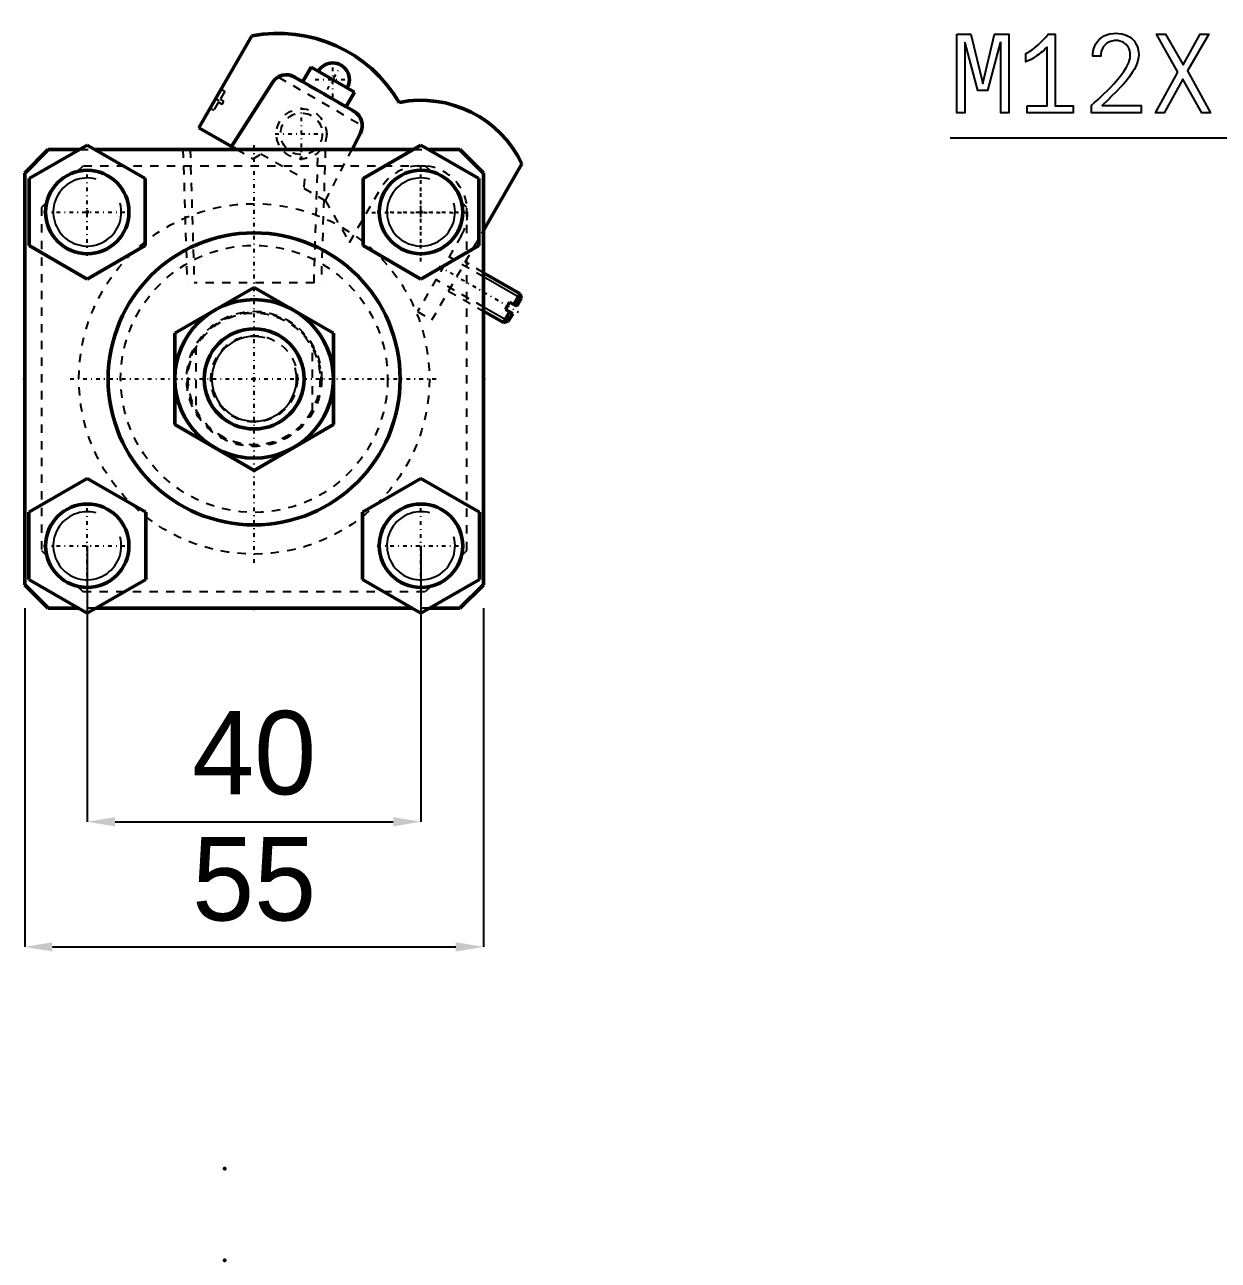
# Model space of a CAD drawing. Header units: millimetres. Extents: x -31 to 682, y -631 to 102.
# Drawn here: x -27.5 to 115.6, y -105.6 to 42.5 of the extents above; entities that cross this region are included whole.
import ezdxf

# ---------------------------------------------------------------- set-up
doc = ezdxf.new("R2010")
doc.units = ezdxf.units.MM
doc.linetypes.add('Center', pattern=[1.5, 0.45, -0.5, 0.05, -0.5])
doc.linetypes.add('Dashed', pattern=[2, 1, -1])
for name, color, linetype, lineweight in [('2d ConnectionPoints', 7, 'Continuous', 50), ('AM_0', 7, 'Continuous', 50), ('AM_5', 3, 'Continuous', 25), ('AM_7', 7, 'Center', 25), ('AM_9', 6, 'Dashed', 25)]:
    doc.layers.add(name, color=color, linetype=linetype, lineweight=lineweight)
doc.dimstyles.new('ISO-25', dxfattribs={"dimtxt": 2.5, "dimasz": 2.5, "dimexe": 1.25, "dimexo": 0.625, "dimtad": 1, "dimtxsty": 'Standard', "dimcen": 2.5, "dimadec": 0, "dimazin": 0, "dimtfac": 1, "dimtmove": 0, "dimatfit": 3, "dimfxl": 1, "dimarcsym": 0})

# ---------------------------------------------------------------- blocks, each defined once
blk = doc.blocks.new('1_mghc2JFS_0132_switch_0_in_MGHC2A70SDC32150T110A0_0')
at = {"layer": 'AM_0'}
for p, q in [((-0.26, 41.11), (-6.61, 30.11)), ((6.82, 37.37), (5.82, 35.64)), ((12.02, 34.37), (6.82, 37.37)), ((11.96, 32.1), (4.88, 36.18)), ((2.19, 35.53), (-2.71, 27.86)), ((11.02, 32.64), (12.02, 34.37)), ((-6.61, 30.11), (-2.08, 27.5)), ((11.73, 27.5), (12.73, 29.44)), ((27.5, 17.79), (32.1, 25.76)), ((31.87, 10.21), (27.5, 12.73)), ((30.62, 9.2), (30.12, 8.33)), ((30.62, 9.2), (31.49, 8.7)), ((31.87, 10.21), (31.12, 8.91)), ((32.02, 9.62), (31.49, 8.7)), ((32.02, 9.62), (31.87, 10.21)), ((27.5, 8.11), (29.87, 6.75)), ((30.62, 8.05), (29.87, 6.75)), ((30.99, 7.83), (30.12, 8.33)), ((30.99, 7.83), (30.45, 6.9)), ((29.87, 6.75), (30.45, 6.9))]:
    blk.add_line(p, q, dxfattribs=at)
for centre, radius, start, end in [((2.92, 24.61), 16.8, 30.5234, 100.9016), ((9.42, 35.87), 2, 330, 150), ((3.88, 34.45), 2, 60, 147.3974), ((19.98, 19.96), 13.44, 25.5646, 101.0894), ((10.96, 30.36), 2, 332.6026, 60)]:
    blk.add_arc(centre, radius, start, end, dxfattribs=at)
at = {"layer": 'AM_5', "linetype": 'Dashed'}
for p, q in [((27.5, 12.23), (23.36, 14.62)), ((27.5, 8.61), (21.79, 11.9))]:
    blk.add_line(p, q, dxfattribs=at)
at = {"layer": 'AM_5'}
for p, q in [((32.02, 9.62), (27.5, 12.23)), ((30.45, 6.9), (27.5, 8.61))]:
    blk.add_line(p, q, dxfattribs=at)
at = {"layer": 'AM_7'}
for p, q in [((10.52, 37.78), (8.32, 33.97)), ((9.42, 33.77), (9.42, 37.97)), ((7.32, 35.87), (11.52, 35.87)), ((-4.63, 33.59), (-4.15, 33.32)), ((5.67, 26.23), (5.67, 32.53)), ((2.52, 29.38), (8.82, 29.38)), ((19.98, 14.08), (19.98, 25.84)), ((14.1, 19.96), (25.86, 19.96)), ((22.14, 13.51), (31.67, 8.01))]:
    blk.add_line(p, q, dxfattribs=at)
at = {"layer": 'AM_9'}
for p, q in [((2.93, 36.15), (12.91, 30.39)), ((4.83, 36.1), (11.91, 32.01)), ((-3.53, 34.45), (-4.08, 33.5)), ((-3.53, 34.45), (-3.96, 34.7)), ((-4.28, 33.15), (-4.83, 32.2)), ((-3.84, 32.9), (-4.28, 33.15)), ((-3.64, 33.25), (-4.08, 33.5)), ((-3.84, 32.9), (-3.64, 33.25)), ((-5.26, 32.45), (-4.83, 32.2)), ((-2.08, 27.5), (-0.11, 26.36)), ((-0.11, 26.36), (0.82, 26.98)), ((0.82, 26.98), (6.02, 23.98)), ((8.55, 21.36), (11.73, 27.5)), ((6.02, 23.98), (5.95, 22.86)), ((5.95, 22.86), (8.55, 21.36)), ((11.43, 16.36), (15.13, 22.76)), ((8.55, 21.36), (11.43, 16.36)), ((21.31, 7.07), (27.5, 17.79)), ((24.82, 17.16), (19.58, 8.07)), ((27.5, 12.73), (25.31, 14)), ((23.31, 10.53), (27.5, 8.11)), ((19.58, 8.07), (21.31, 7.07))]:
    blk.add_line(p, q, dxfattribs=at)
for radius in [3, 2.5]:
    blk.add_circle((5.67, 29.38), radius, dxfattribs=at)
for centre, radius, start, end in [((3.83, 34.37), 2, 60, 116.633), ((10.91, 30.28), 2, 3.367, 60), ((19.98, 19.96), 5.6, 330, 150)]:
    blk.add_arc(centre, radius, start, end, dxfattribs=at)
blk = doc.blocks.new('2_HC_NUTM12X1_5_0_in_MGHC2A70SDC32150T110A0_0')
at = {"layer": 'AM_0'}
for p, q in [((-9.5, 5.48), (0, 10.97)), ((0, 10.97), (9.5, 5.48)), ((-9.5, -5.48), (-9.5, 5.48)), ((9.5, 5.48), (9.5, -5.48)), ((0, -10.97), (-9.5, -5.48)), ((9.5, -5.48), (0, -10.97))]:
    blk.add_line(p, q, dxfattribs=at)
blk.add_circle((0, 0), 9.5, dxfattribs=at)
at = {"layer": 'AM_9'}
blk.add_circle((0, 0), 5.19, dxfattribs=at)
blk = doc.blocks.new('3_A__SD__C_32_150_ROD_070_0_in_MGHC2A70SDC32150T110A0_0')
at = {"layer": 'AM_0'}
blk.add_circle((0, 0), 6, dxfattribs=at)
at = {"layer": 'AM_5'}
blk.add_arc((0, 0), 5.08, 75, 15, dxfattribs=at)
at = {"layer": 'AM_9'}
for p, q in [((-7, 3.87), (-7, -3.87)), ((7, -3.87), (7, 3.87))]:
    blk.add_line(p, q, dxfattribs=at)
blk.add_circle((0, 0), 8, dxfattribs=at)
blk = doc.blocks.new('4_A__SD_C_32_150_0__BODY__A70_0_in_MGHC2A70SDC32150T110A0_0')
at = {"layer": 'AM_0'}
for p, q in [((-24.67, 27.5), (-27.5, 24.67)), ((-20, 28.03), (-26.95, 24.01)), ((-20.91, 27.5), (-24.67, 27.5)), ((-13.05, 24.01), (-20, 28.03)), ((19.09, 27.5), (-19.09, 27.5)), ((20, 28.03), (13.05, 24.01)), ((26.95, 24.01), (20, 28.03)), ((24.67, 27.5), (20.91, 27.5)), ((27.5, 24.67), (24.67, 27.5)), ((-27.5, 24.67), (-27.5, -24.67)), ((-26.95, 24.01), (-26.95, 15.99)), ((-13.05, 15.99), (-13.05, 24.01)), ((13.05, 24.01), (13.05, 15.99)), ((26.95, 15.99), (26.95, 24.01)), ((27.5, -24.67), (27.5, 24.67)), ((-26.95, 15.99), (-20, 11.97)), ((-20, 11.97), (-13.05, 15.99)), ((13.05, 15.99), (20, 11.97)), ((20, 11.97), (26.95, 15.99)), ((-20, -11.92), (-27, -15.96)), ((-13, -15.96), (-20, -11.92)), ((20, -11.92), (13, -15.96)), ((27, -15.96), (20, -11.92)), ((-27, -15.96), (-27, -24.04)), ((-13, -24.04), (-13, -15.96)), ((13, -15.96), (13, -24.04)), ((27, -24.04), (27, -15.96)), ((-27.5, -24.67), (-24.67, -27.5)), ((-27, -24.04), (-20, -28.08)), ((-20, -28.08), (-13, -24.04)), ((13, -24.04), (20, -28.08)), ((20, -28.08), (27, -24.04)), ((24.67, -27.5), (27.5, -24.67)), ((-24.67, -27.5), (-21.01, -27.5)), ((-18.99, -27.5), (18.99, -27.5)), ((21.01, -27.5), (24.67, -27.5))]:
    blk.add_line(p, q, dxfattribs=at)
for centre, radius in [((-20, 20), 5), ((20, 20), 5), ((0, 0), 17.5), ((-20, -20), 5), ((20, -20), 5)]:
    blk.add_circle(centre, radius, dxfattribs=at)
at = {"layer": 'AM_5', "linetype": 'Dashed'}
for p, q in [((-8.53, 27.5), (-8.03, 11.5)), ((8.53, 27.5), (8.03, 11.5))]:
    blk.add_line(p, q, dxfattribs=at)
at = {"layer": 'AM_5'}
for centre in [(-20, 20), (20, 20), (-20, -20), (20, -20)]:
    blk.add_arc(centre, 4.08, 75, 15, dxfattribs=at)
at = {"layer": 'AM_7'}
for p, q in [((0, -22.05), (0, 28.3)), ((-20, 14.75), (-20, 25.25)), ((20, 14.75), (20, 25.25)), ((-25.25, 20), (-14.75, 20)), ((14.75, 20), (25.25, 20)), ((-22.05, 0), (22.05, 0)), ((-20, -25.25), (-20, -14.75)), ((20, -25.25), (20, -14.75)), ((-25.25, -20), (-14.75, -20)), ((14.75, -20), (25.25, -20))]:
    blk.add_line(p, q, dxfattribs=at)
at = {"layer": 'AM_9'}
for p, q in [((-20.91, 27.5), (-19.09, 27.5)), ((-7.67, 27.5), (-7.18, 11.5)), ((7.18, 11.5), (7.67, 27.5)), ((19.09, 27.5), (20.91, 27.5)), ((-20.55, 25.5), (-21.2, 24.86)), ((20.55, 25.5), (-20.55, 25.5)), ((21.2, 24.86), (20.55, 25.5)), ((-24.86, 21.2), (-25.5, 20.55)), ((25.5, 20.55), (24.86, 21.2)), ((-25.5, 20.55), (-25.5, -20.55)), ((25.5, -20.55), (25.5, 20.55)), ((7.18, 11.5), (-7.18, 11.5)), ((-25.5, -20.55), (-24.86, -21.2)), ((24.86, -21.2), (25.5, -20.55)), ((-21.2, -24.86), (-20.55, -25.5)), ((20.55, -25.5), (21.2, -24.86)), ((-20.55, -25.5), (20.55, -25.5)), ((-18.99, -27.5), (-21.01, -27.5)), ((21.01, -27.5), (18.99, -27.5))]:
    blk.add_line(p, q, dxfattribs=at)
for radius in [21, 16, 8.1, 7.9]:
    blk.add_circle((0, 0), radius, dxfattribs=at)
blk = doc.blocks.new('*D5')
at = {"layer": 'AM_5', "color": 0, "lineweight": -2}
for p, q in [((-20, -20), (-20, -53.08)), ((20, -20), (20, -53.08)), ((-16.67, -53.08), (16.67, -53.08))]:
    blk.add_line(p, q, dxfattribs=at)
at = {"layer": 'AM_5', "color": 0}
for points in [[(-16.67, -52.53), (-16.67, -53.64), (-20, -53.08)], [(16.67, -53.64), (16.67, -52.53), (20, -53.08)]]:
    blk.add_solid(points, dxfattribs=at)
at = {"layer": 'Defpoints', "color": 0}
for p in [(-20, -20), (20, -20), (20, -53.08)]:
    blk.add_point(p, dxfattribs=at)
at = {"layer": 'AM_5', "color": 0, "insert": (0, -44.87), "char_height": 10, "attachment_point": 5}
blk.add_mtext('40', dxfattribs=at)
blk = doc.blocks.new('*D6')
at = {"layer": 'AM_5', "color": 0, "lineweight": -2}
for p, q in [((-20, -20), (-20, -53.08)), ((20, -20), (20, -53.08)), ((-16.67, -53.08), (16.67, -53.08))]:
    blk.add_line(p, q, dxfattribs=at)
at = {"layer": 'AM_5', "color": 0}
for points in [[(-16.67, -52.53), (-16.67, -53.64), (-20, -53.08)], [(16.67, -53.64), (16.67, -52.53), (20, -53.08)]]:
    blk.add_solid(points, dxfattribs=at)
at = {"layer": 'Defpoints', "color": 0}
for p in [(-20, -20), (20, -20), (20, -53.08)]:
    blk.add_point(p, dxfattribs=at)
at = {"layer": 'AM_5', "color": 0, "insert": (0, -44.87), "char_height": 10, "attachment_point": 5}
blk.add_mtext('40', dxfattribs=at)
blk = doc.blocks.new('*D7')
at = {"layer": 'AM_5', "color": 0, "lineweight": -2}
for p, q in [((-27.5, -27.5), (-27.5, -68.08)), ((27.5, -27.5), (27.5, -68.08)), ((-24.17, -68.08), (24.17, -68.08))]:
    blk.add_line(p, q, dxfattribs=at)
at = {"layer": 'AM_5', "color": 0}
for points in [[(-24.17, -67.53), (-24.17, -68.64), (-27.5, -68.08)], [(24.17, -68.64), (24.17, -67.53), (27.5, -68.08)]]:
    blk.add_solid(points, dxfattribs=at)
at = {"layer": 'Defpoints', "color": 0}
for p in [(-27.5, -27.5), (27.5, -27.5), (27.5, -68.08)]:
    blk.add_point(p, dxfattribs=at)
at = {"layer": 'AM_5', "color": 0, "insert": (0, -59.98), "char_height": 10, "attachment_point": 5}
blk.add_mtext('55', dxfattribs=at)

msp = doc.modelspace()

# ---------------------------------------------------------------- linework, layer by layer
at = {"layer": '2d ConnectionPoints'}
for p in [(-20, 20), (20, 20), (-27.5, 0), (-27.5, 0), (0, 0), (0, 0), (0, 0), (0, 0), (0, 0), (0, 0), (0, 0), (0, 0), (0, 0), (0, 0), (0, 0), (0, 0), (0, 0), (27.5, 0), (27.5, 0), (0, -27.5), (0, -27.5), (-3.535, -94.648), (-3.535, -105.648)]:
    msp.add_point(p, dxfattribs=at)
at = {"layer": 'AM_5'}
msp.add_line((83.431, 28.888), (139.431, 28.888), dxfattribs=at)
for points in [[(84.217, 41.313), (85.894, 41.313), (87.324, 35.424), (88.741, 41.313), (90.444, 41.313), (90.444, 31.888), (89.482, 31.888), (89.482, 40.325), (89.417, 40.293), (87.922, 34.553), (86.739, 34.553), (85.225, 40.293), (85.179, 40.319), (85.179, 31.888), (84.217, 31.888), (84.217, 41.313)], [(92.646, 32.72), (95.038, 32.72), (95.038, 39.753), (95.038, 39.753), (94.91, 39.624), (94.692, 39.422), (94.692, 39.422), (94.446, 39.211), (94.265, 39.064), (94.265, 39.064), (94.077, 38.919), (93.794, 38.713), (93.794, 38.713), (93.508, 38.522), (93.316, 38.401), (93.316, 38.401), (93.129, 38.293), (92.869, 38.161), (92.869, 38.161), (92.634, 38.067), (92.49, 38.024), (92.49, 39.012), (92.49, 39.012), (92.668, 39.097), (92.948, 39.257), (92.948, 39.257), (93.243, 39.458), (93.449, 39.614), (93.449, 39.614), (93.656, 39.781), (93.957, 40.04), (93.957, 40.04), (94.247, 40.309), (94.434, 40.494), (94.434, 40.494), (94.611, 40.677), (94.848, 40.933), (94.848, 40.933), (95.052, 41.168), (95.168, 41.313), (96, 41.313), (96, 32.72), (98.171, 32.72), (98.171, 31.888), (92.646, 31.888), (92.646, 32.72)], [(100.724, 33.11), (100.724, 33.11), (101.153, 33.502), (101.763, 34.073), (101.763, 34.073), (102.334, 34.627), (102.694, 34.986), (102.694, 34.986), (103.039, 35.348), (103.532, 35.916), (103.532, 35.916), (103.998, 36.516), (104.293, 36.932), (104.293, 36.932), (104.553, 37.348), (104.834, 37.94), (104.834, 37.94), (104.986, 38.495), (105.014, 38.843), (105.014, 38.843), (105.006, 39.039), (104.959, 39.316), (104.959, 39.316), (104.873, 39.574), (104.793, 39.734), (104.793, 39.734), (104.698, 39.883), (104.531, 40.08), (104.531, 40.08), (104.334, 40.246), (104.186, 40.338), (104.186, 40.338), (104.027, 40.416), (103.775, 40.499), (103.775, 40.499), (103.507, 40.544), (103.318, 40.553), (103.318, 40.553), (103.109, 40.544), (102.814, 40.498), (102.814, 40.498), (102.54, 40.412), (102.369, 40.332), (102.369, 40.332), (102.21, 40.236), (101.998, 40.061), (101.998, 40.061), (101.82, 39.851), (101.719, 39.692), (101.719, 39.692), (101.635, 39.518), (101.543, 39.234), (101.543, 39.234), (101.494, 38.923), (101.485, 38.7), (100.51, 38.7), (100.51, 38.7), (100.525, 39.034), (100.604, 39.498), (100.604, 39.498), (100.751, 39.919), (100.887, 40.176), (100.887, 40.176), (101.048, 40.411), (101.33, 40.719), (101.33, 40.719), (101.659, 40.973), (101.904, 41.112), (101.904, 41.112), (102.166, 41.227), (102.578, 41.351), (102.578, 41.351), (103.014, 41.418), (103.318, 41.43), (103.318, 41.43), (103.603, 41.419), (104.015, 41.356), (104.015, 41.356), (104.41, 41.239), (104.663, 41.131), (104.663, 41.131), (104.903, 41.001), (105.225, 40.763), (105.225, 40.763), (105.502, 40.474), (105.661, 40.254), (105.661, 40.254), (105.796, 40.014), (105.941, 39.623), (105.941, 39.623), (106.02, 39.195), (106.035, 38.889), (106.035, 38.889), (106.013, 38.542), (105.897, 38.01), (105.897, 38.01), (105.681, 37.462), (105.482, 37.088), (105.482, 37.088), (105.254, 36.717), (104.884, 36.179), (104.884, 36.179), (104.48, 35.666), (104.192, 35.337), (104.192, 35.337), (103.882, 35.002), (103.363, 34.46), (103.363, 34.46), (102.777, 33.869), (102.349, 33.448), (101.66, 32.772), (106.314, 32.766), (106.314, 31.888), (100.38, 31.888), (100.38, 32.798), (100.724, 33.11)], [(110.72, 36.763), (108.178, 41.313), (109.257, 41.313), (111.344, 37.641), (113.391, 41.313), (114.431, 41.313), (111.89, 36.939), (114.639, 31.888), (113.599, 31.888), (111.331, 35.944), (109.088, 31.888), (108.022, 31.888), (110.72, 36.763)]]:
    msp.add_lwpolyline(points, dxfattribs=at)

# ---------------------------------------------------------------- block references
for name in ['1_mghc2JFS_0132_switch_0_in_MGHC2A70SDC32150T110A0_0', '4_A__SD_C_32_150_0__BODY__A70_0_in_MGHC2A70SDC32150T110A0_0', '2_HC_NUTM12X1_5_0_in_MGHC2A70SDC32150T110A0_0', '3_A__SD__C_32_150_ROD_070_0_in_MGHC2A70SDC32150T110A0_0']:
    msp.add_blockref(name, (0, 0))

# ---------------------------------------------------------------- dimensions: what is measured, and where the dimension line sits
for base, p1, p2, text, picture, middle in [((20, -53.083), (-20, -20), (20, -20), '40', '*D5', (0, -53.083)), ((20, -53.083), (-20, -20), (20, -20), '40', '*D6', (0, -53.083)), ((27.5, -68.083), (-27.5, -27.5), (27.5, -27.5), '55', '*D7', (0, -68.083))]:
    dim = msp.add_linear_dim(base=base, p1=p1, p2=p2, text=text, dimstyle='ISO-25', override={"dimtxt": 10, "dimasz": 3.333333, "dimexe": 0, "dimexo": 0, "dimgap": 3}, dxfattribs=at)
    dim.commit()
    dim.dimension.update_dxf_attribs({"geometry": picture, "text_midpoint": middle, "dimtype": 160})

doc.saveas('drawing.dxf')
